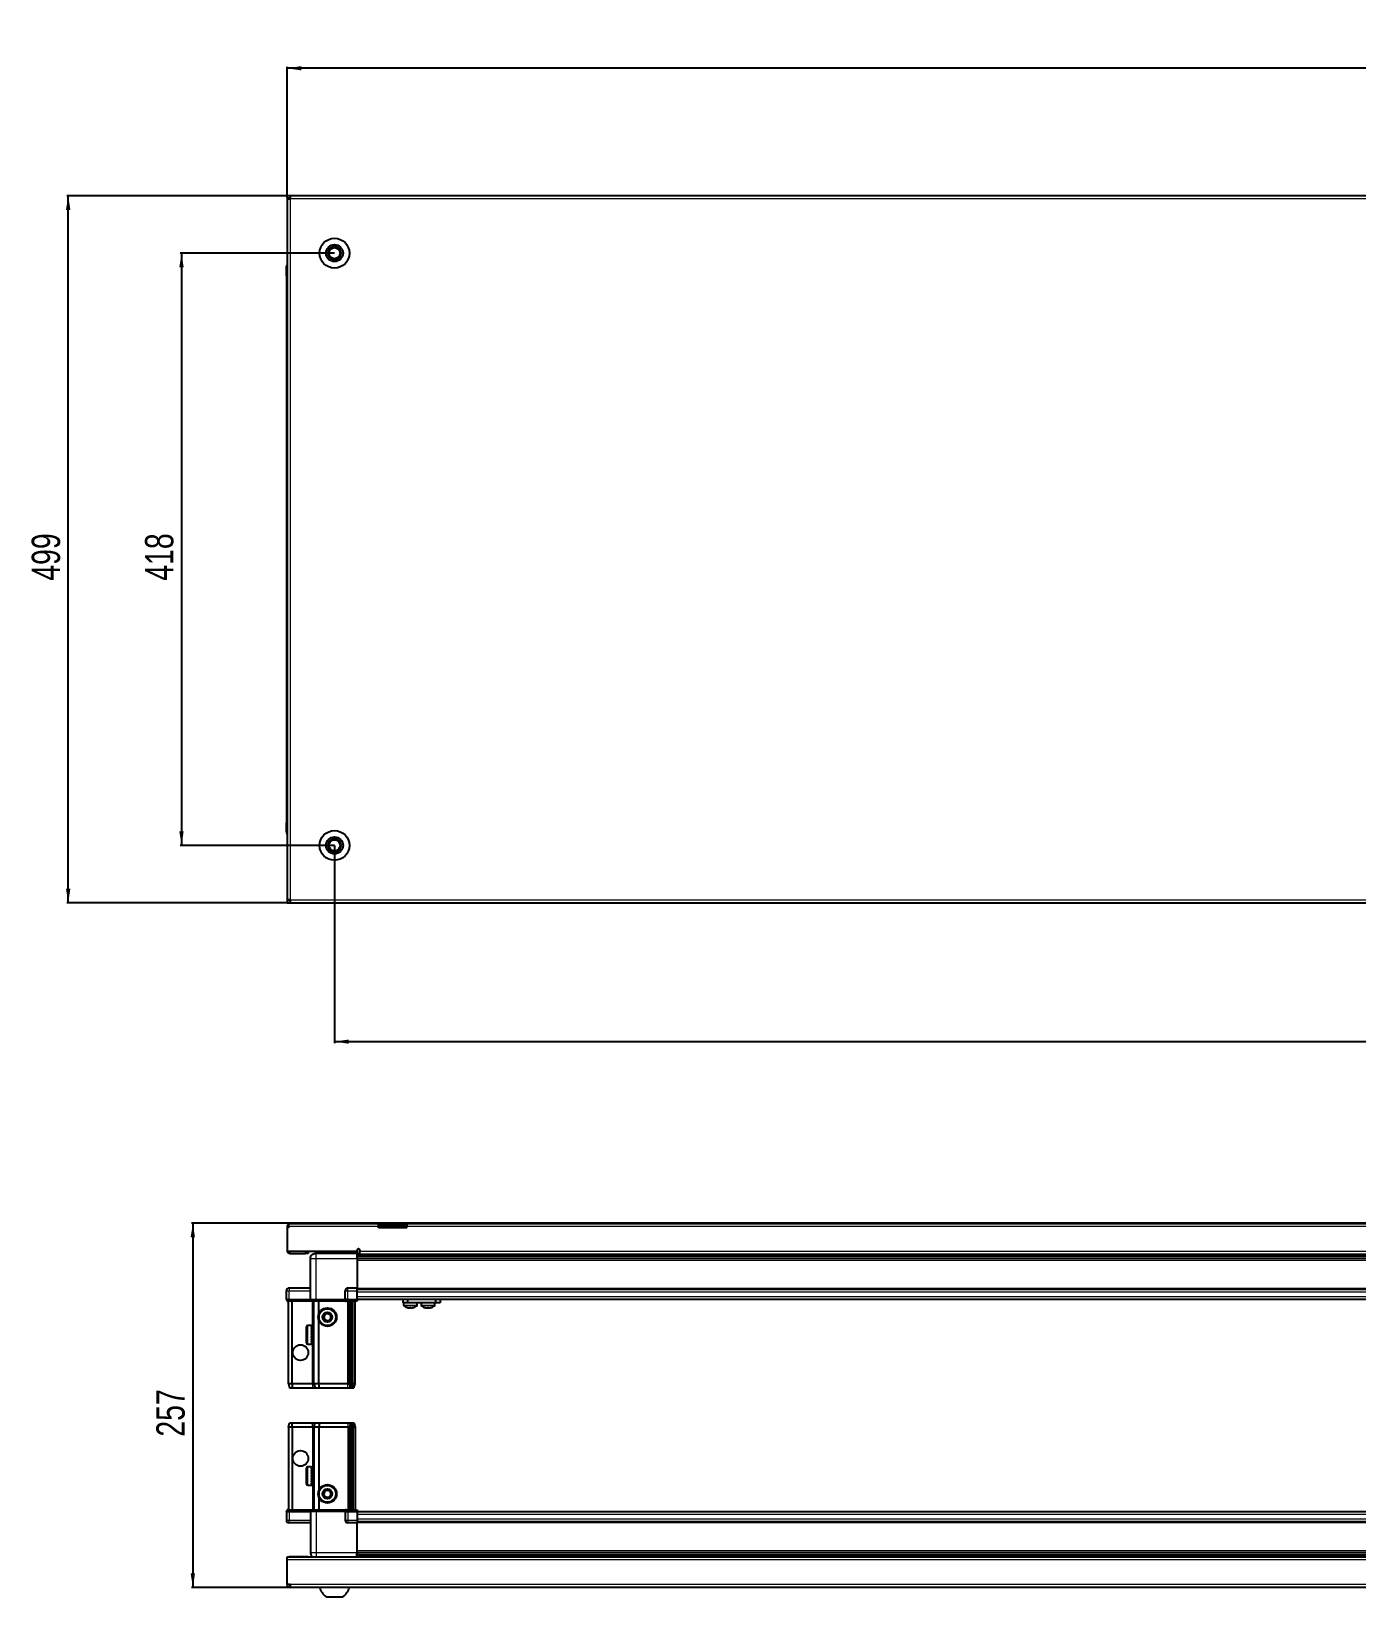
# Model space of a CAD drawing. Header units: millimetres. Extents: x 1132 to 5319, y 708 to 1883.
# Drawn here: x 1132 to 2068, y 708 to 1813 of the extents above; entities that cross this region are included whole.
import ezdxf

# ---------------------------------------------------------------- set-up
doc = ezdxf.new("R2010")
doc.units = ezdxf.units.MM
doc.layers.add('FORMAT', color=7, linetype='Continuous')
doc.styles.add('SLDTEXTSTYLE0', font='TXT', dxfattribs={"width": 0.75})
doc.dimstyles.new('SLDDIMSTYLE0', dxfattribs={"dimtxt": 20, "dimasz": 10, "dimexe": 0, "dimexo": 0.0625, "dimgap": 5, "dimtad": 2, "dimdec": 1, "dimrnd": 1e-09, "dimzin": 12, "dimdsep": 46, "dimtxsty": 'SLDTEXTSTYLE0', "dimsah": 1, "dimcen": 0.09, "dimadec": 0, "dimazin": 3, "dimtfac": 1, "dimtofl": 0, "dimtmove": 0, "dimatfit": 3, "dimfxl": 0, "dimfrac": 2, "dimtolj": 1, "dimtzin": 12, "dimarcsym": 0})

# ---------------------------------------------------------------- blocks, each defined once
blk = doc.blocks.new('_D')
at = {"layer": 'FORMAT'}
for p, q in [((1313, 1696.6), (1157.5, 1696.6)), ((1158.5, 1197.6), (1158.5, 1696.6)), ((1313, 1197.6), (1157.5, 1197.6))]:
    blk.add_line(p, q, dxfattribs=at)
for points in [[(1158.5, 1696.6), (1156.9, 1686.6), (1160, 1686.6)], [(1158.5, 1197.6), (1160, 1207.6), (1156.9, 1207.6)]]:
    blk.add_solid(points, dxfattribs=at)
at = {"layer": 'FORMAT', "insert": (1132.7, 1424.9), "char_height": 20, "attachment_point": 1, "rotation": 90, "style": 'SLDTEXTSTYLE0'}
blk.add_mtext('499', dxfattribs=at)
blk = doc.blocks.new('_D_1')
at = {"layer": 'FORMAT'}
for p, q in [((1313, 1696.6), (1313, 1787.6)), ((2912, 1786.6), (1313, 1786.6)), ((2912, 1696.6), (2912, 1787.6))]:
    blk.add_line(p, q, dxfattribs=at)
for points in [[(1313, 1786.6), (1323, 1785.1), (1323, 1788.1)], [(2912, 1786.6), (2902, 1788.1), (2902, 1785.1)]]:
    blk.add_solid(points, dxfattribs=at)
at = {"layer": 'FORMAT', "insert": (2082.9, 1812.4), "char_height": 20, "attachment_point": 1, "style": 'SLDTEXTSTYLE0'}
blk.add_mtext('1599', dxfattribs=at)
blk = doc.blocks.new('_D_2')
at = {"layer": 'FORMAT'}
for p, q in [((1346.5, 1238.1), (1346.5, 1098.6)), ((2878.5, 1238.1), (2878.5, 1098.6)), ((1346.5, 1099.6), (2878.5, 1099.6))]:
    blk.add_line(p, q, dxfattribs=at)
for points in [[(1346.5, 1099.6), (1356.5, 1098.1), (1356.5, 1101.1)], [(2878.5, 1099.6), (2868.5, 1101.1), (2868.5, 1098.1)]]:
    blk.add_solid(points, dxfattribs=at)
at = {"layer": 'FORMAT', "insert": (2082.9, 1125.4), "char_height": 20, "attachment_point": 1, "style": 'SLDTEXTSTYLE0'}
blk.add_mtext('1532', dxfattribs=at)
blk = doc.blocks.new('_D_4')
at = {"layer": 'FORMAT'}
for p, q in [((1346.5, 1656.1), (1237.5, 1656.1)), ((1238.5, 1656.1), (1238.5, 1238.1)), ((1346.5, 1238.1), (1237.5, 1238.1))]:
    blk.add_line(p, q, dxfattribs=at)
for points in [[(1238.5, 1656.1), (1236.9, 1646.1), (1240, 1646.1)], [(1238.5, 1238.1), (1240, 1248.1), (1236.9, 1248.1)]]:
    blk.add_solid(points, dxfattribs=at)
at = {"layer": 'FORMAT', "insert": (1212.7, 1424.9), "char_height": 20, "attachment_point": 1, "rotation": 90, "style": 'SLDTEXTSTYLE0'}
blk.add_mtext('418', dxfattribs=at)
blk = doc.blocks.new('_D_9')
at = {"layer": 'FORMAT'}
for p, q in [((2106.7, 971.4), (1245.5, 971.4)), ((1246.5, 971.4), (1246.5, 714.4)), ((1315.1, 714.4), (1245.5, 714.4))]:
    blk.add_line(p, q, dxfattribs=at)
for points in [[(1246.5, 971.4), (1244.9, 961.4), (1248, 961.4)], [(1246.5, 714.4), (1248, 724.4), (1244.9, 724.4)]]:
    blk.add_solid(points, dxfattribs=at)
at = {"layer": 'FORMAT', "insert": (1220.7, 820.8), "char_height": 20, "attachment_point": 1, "rotation": 90, "style": 'SLDTEXTSTYLE0'}
blk.add_mtext('257', dxfattribs=at)

msp = doc.modelspace()

# ---------------------------------------------------------------- linework, layer by layer
at = {"color": 7, "linetype": 'Continuous', "lineweight": 25}
for p, q in [((1312.99, 1695.1), (1312.99, 1696.6)), ((1315.09, 1696.6), (1312.99, 1696.6)), ((1312.99, 1695.1), (1315.09, 1695.1)), ((1312.99, 1695.1), (1312.99, 1694.5)), ((1312.99, 1694.5), (1312.99, 1199.7)), ((1312.99, 1694.5), (1315.09, 1694.5)), ((1315.09, 1696.6), (1315.09, 1694.5)), ((2909.89, 1696.6), (1315.09, 1696.6)), ((1312.49, 1646.6), (1312.49, 1640.1)), ((1312.49, 1640.1), (1312.49, 1646.6)), ((1312.49, 1640.1), (1312.49, 1640.1)), ((1312.99, 1640.1), (1312.49, 1640.1)), ((1312.64, 1640.1), (1312.64, 1254.1)), ((1312.49, 1254.1), (1312.49, 1254.1)), ((1312.49, 1247.6), (1312.49, 1254.1)), ((1312.49, 1254.1), (1312.49, 1254.1)), ((1312.49, 1254.1), (1312.49, 1247.6)), ((1312.99, 1254.1), (1312.49, 1254.1)), ((1312.99, 1246.28), (1312.99, 1246.28)), ((1315.09, 1199.7), (1312.99, 1199.7)), ((1312.99, 1199.7), (1312.99, 1199.1)), ((1312.99, 1199.1), (1312.99, 1197.6)), ((1315.09, 1199.1), (1312.99, 1199.1)), ((1312.99, 1197.6), (1315.09, 1197.6)), ((1315.09, 1199.7), (1315.09, 1197.6)), ((1315.09, 1197.6), (2909.89, 1197.6)), ((1313.99, 969.04), (1312.99, 969.04)), ((1312.99, 969.04), (1312.99, 968.14)), ((1312.99, 968.14), (1312.99, 951.64)), ((1313.99, 968.14), (1312.99, 968.14)), ((1313.99, 969.04), (1313.99, 968.14)), ((1314.59, 971.14), (1377.49, 971.14)), ((1377.49, 969.04), (1377.49, 971.14)), ((1377.49, 971.14), (1387.49, 971.14)), ((1387.49, 969.64), (1377.49, 969.64)), ((1377.49, 968.14), (1377.49, 969.04)), ((1397.49, 968.14), (1377.49, 968.14)), ((1387.49, 971.14), (1397.49, 971.14)), ((1397.49, 969.64), (1387.49, 969.64)), ((1397.49, 971.14), (1397.49, 969.04)), ((1397.49, 971.14), (2827.49, 971.14)), ((1397.49, 968.14), (1397.49, 969.04)), ((1312.99, 951.64), (1362.49, 951.64)), ((1327.99, 951.64), (1327.99, 950.14)), ((1333.24, 951.64), (1333.24, 950.14)), ((1359.74, 950.14), (1359.74, 951.64)), ((1362.49, 951.64), (1362.49, 952.49)), ((1362.49, 951.64), (1362.49, 950.14)), ((1364.49, 952.49), (1364.49, 951.74)), ((1364.49, 949.64), (1364.49, 951.74)), ((1315.09, 950.14), (1325.99, 950.14)), ((1327.99, 950.14), (1325.99, 950.14)), ((1329.49, 917.64), (1329.49, 946.64)), ((1362.49, 950.14), (1333.49, 950.14)), ((1362.34, 950.14), (1362.34, 946.64)), ((1362.49, 949.49), (1386.37, 949.49)), ((2862.49, 947.7), (1362.49, 947.7)), ((2862.49, 947.66), (1362.49, 947.66)), ((1362.49, 946.64), (1362.49, 925.64)), ((1364.49, 949.64), (2099.99, 949.64)), ((1380.99, 949.64), (1380.99, 949.49)), ((1381.15, 949.64), (1381.15, 949.49)), ((1381.36, 949.64), (1381.36, 949.49)), ((1381.91, 949.64), (1381.91, 949.49)), ((1382.32, 949.64), (1382.32, 949.49)), ((1383.21, 949.64), (1383.21, 949.49)), ((1383.79, 949.64), (1383.79, 949.49)), ((1384.93, 949.64), (1384.93, 949.49)), ((1385.63, 949.64), (1385.63, 949.49)), ((1386.37, 949.49), (1386.91, 949.49)), ((1386.91, 949.64), (1386.91, 949.49)), ((1386.91, 949.49), (1387.64, 949.49)), ((1386.91, 949.49), (1386.91, 949.49)), ((1387.09, 949.64), (1387.09, 949.49)), ((1387.59, 949.64), (1387.59, 949.49)), ((1387.64, 949.64), (1387.64, 949.49)), ((1387.64, 949.49), (1388.61, 949.49)), ((1387.64, 949.49), (1387.64, 949.49)), ((1388.61, 949.49), (2836.37, 949.49)), ((1388.93, 949.64), (1388.93, 949.49)), ((1388.95, 949.64), (1388.95, 949.49)), ((1389.64, 949.64), (1389.64, 949.49)), ((1390.82, 949.64), (1390.82, 949.49)), ((1391.43, 949.64), (1391.43, 949.49)), ((1392.38, 949.64), (1392.38, 949.49)), ((1392.84, 949.64), (1392.84, 949.49)), ((1393.47, 949.64), (1393.47, 949.49)), ((1393.72, 949.64), (1393.72, 949.49)), ((1393.96, 949.64), (1393.96, 949.49)), ((1393.99, 949.64), (1393.99, 949.49)), ((1312.49, 917.64), (1312.49, 923.64)), ((1312.49, 917.64), (1312.49, 917.31)), ((1314.49, 917.64), (1312.49, 917.64)), ((1312.49, 917.64), (1312.49, 917.31)), ((1312.49, 917.64), (1312.49, 917.64)), ((1312.49, 917.31), (1312.99, 916.44)), ((1312.49, 917.31), (1312.99, 916.44)), ((1329.49, 925.64), (1314.49, 925.64)), ((1314.49, 917.64), (1329.29, 917.64)), ((1329.29, 917.64), (1329.49, 917.64)), ((1329.49, 917.64), (1329.49, 916.44)), ((1329.49, 917.64), (1333.49, 917.64)), ((1333.49, 917.64), (1353.79, 917.64)), ((1353.79, 917.64), (1353.99, 917.64)), ((1353.99, 917.64), (1353.99, 923.64)), ((1353.99, 917.64), (1353.99, 916.44)), ((1355.99, 917.64), (1353.99, 917.64)), ((1353.99, 917.64), (1355.99, 917.64)), ((1362.49, 925.64), (1355.99, 925.64)), ((1355.99, 917.64), (1362.49, 917.64)), ((1355.99, 917.31), (1362.49, 917.31)), ((1362.49, 923.64), (1362.49, 925.64)), ((1362.49, 924.99), (2102.49, 924.99)), ((1362.49, 917.64), (1362.49, 923.64)), ((1362.49, 917.79), (2102.49, 917.79)), ((1362.49, 917.64), (1362.49, 917.31)), ((1362.49, 917.31), (1362.49, 916.44)), ((1394.94, 915.29), (1394.94, 917.79)), ((1397.94, 917.79), (1397.94, 915.29)), ((1418.14, 915.29), (1418.14, 917.79)), ((1421.14, 917.79), (1421.14, 915.29)), ((1312.99, 916.44), (1314.49, 916.44)), ((1313.99, 858.14), (1313.99, 916.44)), ((1329.29, 916.44), (1314.49, 916.44)), ((1316.49, 858.14), (1316.49, 916.44)), ((1329.49, 916.44), (1329.29, 916.44)), ((1333.49, 916.44), (1329.49, 916.44)), ((1331.99, 858.14), (1331.99, 916.44)), ((1353.79, 916.44), (1333.49, 916.44)), ((1335.49, 907.64), (1335.49, 916.44)), ((1353.99, 916.44), (1353.79, 916.44)), ((1353.99, 916.44), (1354.67, 916.44)), ((1362.49, 916.44), (1354.67, 916.44)), ((1356.99, 858.14), (1356.99, 916.44)), ((1357.99, 858.14), (1357.99, 916.44)), ((1359.49, 858.14), (1359.49, 916.44)), ((1360.99, 858.14), (1360.99, 916.44)), ((1397.94, 915.29), (1394.94, 915.29)), ((1395.29, 915.29), (1395.29, 913.39)), ((1418.14, 915.29), (1397.94, 915.29)), ((1404.79, 913.39), (1404.79, 915.29)), ((1407.74, 915.29), (1407.74, 913.39)), ((1407.79, 915.29), (1407.79, 913.39)), ((1417.29, 913.39), (1417.29, 915.29)), ((1421.14, 915.29), (1418.14, 915.29)), ((1326.79, 886.94), (1326.79, 898.34)), ((1330.49, 899.14), (1327.59, 899.14)), ((1329.99, 899.05), (1330.49, 899.05)), ((1329.99, 899.05), (1329.99, 898.88)), ((1329.99, 898.88), (1330.49, 898.88)), ((1329.99, 898.39), (1330.49, 898.39)), ((1329.99, 898.39), (1329.99, 898.01)), ((1329.99, 898.01), (1330.49, 898.01)), ((1329.99, 897.18), (1330.49, 897.18)), ((1329.99, 897.18), (1329.99, 896.62)), ((1329.99, 896.62), (1330.49, 896.62)), ((1329.99, 895.52), (1330.49, 895.52)), ((1329.99, 895.52), (1329.99, 894.84)), ((1330.49, 899.05), (1330.49, 899.14)), ((1330.49, 898.88), (1330.49, 899.05)), ((1330.49, 898.39), (1330.49, 898.88)), ((1330.49, 898.01), (1330.49, 898.39)), ((1330.49, 897.18), (1330.49, 898.01)), ((1330.49, 896.62), (1330.49, 897.18)), ((1330.59, 897.04), (1330.49, 897.04)), ((1330.49, 895.52), (1330.49, 896.62)), ((1330.49, 894.84), (1330.49, 895.52)), ((1330.59, 895.53), (1330.59, 897.04)), ((1330.59, 888.24), (1330.59, 895.53)), ((1331.47, 895.95), (1330.99, 896.64)), ((1330.99, 888.64), (1330.99, 896.64)), ((1331.96, 896.64), (1331.47, 895.95)), ((1331.47, 889.33), (1331.47, 895.95)), ((1331.99, 896.64), (1331.96, 896.64)), ((1331.96, 888.64), (1331.96, 896.64)), ((1335.49, 858.14), (1335.49, 902.64)), ((1327.59, 886.14), (1330.49, 886.14)), ((1329.99, 894.84), (1330.49, 894.84)), ((1329.99, 893.58), (1330.49, 893.58)), ((1329.99, 893.58), (1329.99, 892.84)), ((1329.99, 893.27), (1330.49, 893.27)), ((1329.99, 892.84), (1330.49, 892.84)), ((1329.99, 891.54), (1330.49, 891.54)), ((1329.99, 891.54), (1329.99, 890.82)), ((1329.99, 891.41), (1330.49, 891.41)), ((1329.99, 890.82), (1330.49, 890.82)), ((1329.99, 889.62), (1330.49, 889.62)), ((1329.99, 889.62), (1329.99, 888.98)), ((1329.99, 888.98), (1330.49, 888.98)), ((1329.99, 887.99), (1330.49, 887.99)), ((1329.99, 887.99), (1329.99, 887.5)), ((1329.99, 887.5), (1330.49, 887.5)), ((1329.99, 886.81), (1330.49, 886.81)), ((1329.99, 886.81), (1329.99, 886.52)), ((1329.99, 886.52), (1330.49, 886.52)), ((1329.99, 886.21), (1330.49, 886.21)), ((1329.99, 886.21), (1329.99, 886.14)), ((1329.99, 886.14), (1330.49, 886.14)), ((1330.49, 893.58), (1330.49, 894.84)), ((1330.49, 893.27), (1330.49, 893.58)), ((1330.49, 891.54), (1330.49, 892.84)), ((1330.49, 890.82), (1330.49, 891.41)), ((1330.49, 889.62), (1330.49, 890.82)), ((1330.49, 888.98), (1330.49, 889.62)), ((1330.49, 887.99), (1330.49, 888.98)), ((1330.49, 888.24), (1330.59, 888.24)), ((1330.49, 887.5), (1330.49, 887.99)), ((1330.49, 886.81), (1330.49, 887.5)), ((1330.49, 886.52), (1330.49, 886.81)), ((1330.49, 886.21), (1330.49, 886.52)), ((1330.49, 886.14), (1330.49, 886.21)), ((1330.49, 886.14), (1330.49, 886.14)), ((1330.99, 888.64), (1331.47, 889.33)), ((1331.47, 889.33), (1331.96, 888.64)), ((1331.96, 888.64), (1331.99, 888.64)), ((1316.49, 858.14), (1313.99, 858.14)), ((1313.99, 858.14), (1314.79, 855.14)), ((1314.79, 855.14), (1316.64, 855.14)), ((1330.99, 858.14), (1316.49, 858.14)), ((1316.49, 858.14), (1316.64, 855.14)), ((1316.64, 855.14), (1330.99, 855.14)), ((1331.99, 858.14), (1330.99, 858.14)), ((1330.99, 855.14), (1332.79, 855.14)), ((1335.49, 858.14), (1331.99, 858.14)), ((1331.99, 858.14), (1332.79, 855.14)), ((1332.79, 855.14), (1335.82, 855.14)), ((1355.99, 858.14), (1335.49, 858.14)), ((1335.82, 855.14), (1335.49, 858.14)), ((1335.82, 855.14), (1355.99, 855.14)), ((1356.99, 858.14), (1355.99, 858.14)), ((1355.99, 855.14), (1357.79, 855.14)), ((1357.99, 858.14), (1356.99, 858.14)), ((1357.79, 855.14), (1356.99, 858.14)), ((1357.79, 855.14), (1358.53, 855.14)), ((1359.49, 858.14), (1357.99, 858.14)), ((1358.53, 855.14), (1357.99, 858.14)), ((1358.53, 855.14), (1359.03, 855.14)), ((1359.03, 855.14), (1359.49, 858.14)), ((1359.03, 855.14), (1360.18, 855.14)), ((1360.99, 858.14), (1359.49, 858.14)), ((1360.18, 855.14), (1360.99, 858.14)), ((1313.99, 827.44), (1314.79, 830.44)), ((1314.79, 830.44), (1316.64, 830.44)), ((1316.49, 827.44), (1316.64, 830.44)), ((1316.64, 830.44), (1330.99, 830.44)), ((1330.99, 830.44), (1332.79, 830.44)), ((1331.99, 827.44), (1332.79, 830.44)), ((1332.79, 830.44), (1335.82, 830.44)), ((1335.82, 830.44), (1335.49, 827.44)), ((1335.82, 830.44), (1355.99, 830.44)), ((1355.99, 830.44), (1357.79, 830.44)), ((1357.79, 830.44), (1356.99, 827.44)), ((1357.79, 830.44), (1358.53, 830.44)), ((1358.53, 830.44), (1357.99, 827.44)), ((1358.53, 830.44), (1359.03, 830.44)), ((1359.03, 830.44), (1360.18, 830.44)), ((1359.03, 830.44), (1359.49, 827.44)), ((1360.18, 830.44), (1360.99, 827.44)), ((1313.99, 827.44), (1313.99, 769.14)), ((1316.49, 827.44), (1313.99, 827.44)), ((1330.99, 827.44), (1316.49, 827.44)), ((1316.49, 827.44), (1316.49, 769.14)), ((1331.99, 827.44), (1330.99, 827.44)), ((1331.99, 827.44), (1331.99, 769.14)), ((1335.49, 827.44), (1331.99, 827.44)), ((1335.49, 827.44), (1335.49, 782.94)), ((1355.99, 827.44), (1335.49, 827.44)), ((1356.99, 827.44), (1355.99, 827.44)), ((1357.99, 827.44), (1356.99, 827.44)), ((1356.99, 827.44), (1356.99, 769.14)), ((1357.99, 827.44), (1357.99, 769.14)), ((1359.49, 827.44), (1357.99, 827.44)), ((1359.49, 827.44), (1359.49, 769.14)), ((1360.99, 827.44), (1359.49, 827.44)), ((1360.99, 827.44), (1360.99, 769.14)), ((1326.79, 787.24), (1326.79, 798.64)), ((1329.99, 799.44), (1327.59, 799.44)), ((1329.99, 799.44), (1329.99, 799.43)), ((1329.99, 799.43), (1330.49, 799.43)), ((1329.99, 799.25), (1330.49, 799.25)), ((1329.99, 799.25), (1329.99, 799.03)), ((1329.99, 799.03), (1330.49, 799.03)), ((1329.99, 798.45), (1330.49, 798.45)), ((1329.99, 798.45), (1329.99, 798.03)), ((1329.99, 798.03), (1330.49, 798.03)), ((1329.99, 797.12), (1330.49, 797.12)), ((1329.99, 797.12), (1329.99, 796.53)), ((1329.99, 796.53), (1330.49, 796.53)), ((1330.49, 799.25), (1330.49, 799.43)), ((1330.49, 799.03), (1330.49, 799.25)), ((1330.49, 798.45), (1330.49, 799.03)), ((1330.49, 798.03), (1330.49, 798.45)), ((1330.49, 797.12), (1330.49, 798.03)), ((1330.59, 797.34), (1330.49, 797.34)), ((1330.49, 796.53), (1330.49, 797.12)), ((1330.49, 795.38), (1330.49, 796.53)), ((1330.59, 788.54), (1330.59, 797.34)), ((1331.47, 796.25), (1330.99, 796.94)), ((1330.99, 788.94), (1330.99, 796.94)), ((1331.96, 796.94), (1331.47, 796.25)), ((1331.47, 789.63), (1331.47, 796.25)), ((1331.99, 796.94), (1331.96, 796.94)), ((1331.96, 788.94), (1331.96, 796.94)), ((1327.59, 786.44), (1329.99, 786.44)), ((1329.99, 795.38), (1330.49, 795.38)), ((1329.99, 795.38), (1329.99, 794.68)), ((1329.99, 794.68), (1330.49, 794.68)), ((1329.99, 793.39), (1330.49, 793.39)), ((1329.99, 793.39), (1329.99, 792.66)), ((1329.99, 793.25), (1330.49, 793.25)), ((1329.99, 792.75), (1330.49, 792.75)), ((1329.99, 792.66), (1330.49, 792.66)), ((1329.99, 791.37), (1330.49, 791.37)), ((1329.99, 791.37), (1329.99, 790.66)), ((1329.99, 790.66), (1330.49, 790.66)), ((1329.99, 789.5), (1330.49, 789.5)), ((1329.99, 789.5), (1329.99, 788.89)), ((1329.99, 788.89), (1330.49, 788.89)), ((1329.99, 787.96), (1330.49, 787.96)), ((1329.99, 787.96), (1329.99, 787.52)), ((1329.99, 787.52), (1330.49, 787.52)), ((1329.99, 786.91), (1330.49, 786.91)), ((1329.99, 786.91), (1329.99, 786.68)), ((1329.99, 786.68), (1330.49, 786.68)), ((1329.99, 786.46), (1330.49, 786.46)), ((1329.99, 786.46), (1329.99, 786.44)), ((1329.99, 786.45), (1330.49, 786.45)), ((1330.49, 794.68), (1330.49, 795.38)), ((1330.49, 793.39), (1330.49, 794.68)), ((1330.49, 793.25), (1330.49, 793.39)), ((1330.49, 792.66), (1330.49, 792.75)), ((1330.49, 791.37), (1330.49, 792.66)), ((1330.49, 790.66), (1330.49, 791.37)), ((1330.49, 789.5), (1330.49, 790.66)), ((1330.49, 788.89), (1330.49, 789.5)), ((1330.49, 787.96), (1330.49, 788.89)), ((1330.49, 788.54), (1330.59, 788.54)), ((1330.49, 787.52), (1330.49, 787.96)), ((1330.49, 786.91), (1330.49, 787.52)), ((1330.49, 786.68), (1330.49, 786.91)), ((1330.49, 786.46), (1330.49, 786.68)), ((1330.49, 786.45), (1330.49, 786.46)), ((1330.99, 788.94), (1331.47, 789.63)), ((1331.47, 789.63), (1331.96, 788.94)), ((1331.96, 788.94), (1331.99, 788.94)), ((1335.49, 777.94), (1335.49, 769.14)), ((1312.99, 769.14), (1312.49, 768.28)), ((1312.49, 767.94), (1312.49, 768.28)), ((1312.49, 767.94), (1314.49, 767.94)), ((1312.49, 767.94), (1312.49, 761.94)), ((1314.49, 769.14), (1312.99, 769.14)), ((1314.49, 769.14), (1329.29, 769.14)), ((1329.29, 767.94), (1314.49, 767.94)), ((1314.49, 767.94), (1329.29, 767.94)), ((1329.29, 769.14), (1329.49, 769.14)), ((1329.49, 767.94), (1329.29, 767.94)), ((1329.49, 767.94), (1329.49, 769.14)), ((1329.49, 769.14), (1333.49, 769.14)), ((1333.49, 767.94), (1329.49, 767.94)), ((1329.49, 767.94), (1329.49, 738.94)), ((1333.49, 769.14), (1353.79, 769.14)), ((1353.79, 767.94), (1333.49, 767.94)), ((1353.79, 769.14), (1353.99, 769.14)), ((1353.99, 767.94), (1353.79, 767.94)), ((1353.99, 767.94), (1353.99, 769.14)), ((1354.67, 769.14), (1353.99, 769.14)), ((1353.99, 767.94), (1355.99, 767.94)), ((1353.99, 767.94), (1353.99, 761.94)), ((1354.67, 769.14), (1362.49, 769.14)), ((1362.49, 768.28), (1355.99, 768.28)), ((1362.49, 767.94), (1355.99, 767.94)), ((1355.99, 767.94), (1362.49, 767.94)), ((1362.49, 769.14), (1362.49, 768.28)), ((1362.49, 768.28), (1362.49, 768.28)), ((1362.49, 767.94), (1362.49, 768.28)), ((1362.49, 767.94), (1362.49, 767.94)), ((1362.49, 767.94), (1362.49, 761.94)), ((2102.49, 767.79), (1362.49, 767.79)), ((1329.49, 759.94), (1314.49, 759.94)), ((1362.49, 759.94), (1355.99, 759.94)), ((1362.49, 761.94), (1362.49, 759.94)), ((2102.49, 760.59), (1362.49, 760.59)), ((1362.49, 738.94), (1362.49, 759.94)), ((1312.99, 735.94), (2911.99, 735.94)), ((1312.99, 733.84), (1312.99, 735.94)), ((1312.99, 716.54), (1312.99, 733.84)), ((1327.99, 736.04), (1315.09, 736.04)), ((1327.99, 736.04), (1327.99, 735.94)), ((1362.34, 735.94), (1362.34, 738.94)), ((1362.49, 737.92), (2862.49, 737.92)), ((1362.49, 737.88), (2862.49, 737.88)), ((1386.37, 736.09), (1362.49, 736.09)), ((1380.99, 735.94), (1380.99, 736.09)), ((1381.03, 735.94), (1381.03, 736.09)), ((1381.3, 735.94), (1381.3, 736.09)), ((1381.56, 735.94), (1381.56, 736.09)), ((1382.21, 735.94), (1382.21, 736.09)), ((1382.67, 735.94), (1382.67, 736.09)), ((1383.64, 735.94), (1383.64, 736.09)), ((1384.26, 735.94), (1384.26, 736.09)), ((1385.45, 735.94), (1385.45, 736.09)), ((1386.11, 735.94), (1386.11, 736.09)), ((1386.16, 735.94), (1386.16, 736.09)), ((1387.45, 736.09), (1386.37, 736.09)), ((1388.19, 736.09), (1387.45, 736.09)), ((1387.45, 735.94), (1387.45, 736.09)), ((1387.45, 736.09), (1387.45, 736.09)), ((1387.47, 735.94), (1387.47, 736.09)), ((1387.96, 735.94), (1387.96, 736.09)), ((1388.19, 735.94), (1388.19, 736.09)), ((1388.61, 736.09), (1388.19, 736.09)), ((1388.19, 736.09), (1388.19, 736.09)), ((2836.37, 736.09), (1388.61, 736.09)), ((1389.46, 735.94), (1389.46, 736.09)), ((1390.15, 735.94), (1390.15, 736.09)), ((1391.28, 735.94), (1391.28, 736.09)), ((1391.86, 735.94), (1391.86, 736.09)), ((1392.73, 735.94), (1392.73, 736.09)), ((1393.13, 735.94), (1393.13, 736.09)), ((1393.66, 735.94), (1393.66, 736.09)), ((1393.85, 735.94), (1393.85, 736.09)), ((1393.99, 735.94), (1393.99, 736.09)), ((1315.09, 716.54), (1312.99, 716.54)), ((1315.09, 716.54), (1315.09, 714.44)), ((2909.89, 714.44), (1315.09, 714.44)), ((1340.49, 707.84), (1352.49, 707.84))]:
    msp.add_line(p, q, dxfattribs=at)
at = {"color": 8, "linetype": 'Continuous', "lineweight": 18}
for p, q in [((1315.09, 1694.5), (1315.09, 1199.7)), ((2909.89, 1694.5), (1315.09, 1694.5)), ((1312.99, 1646.6), (1312.49, 1646.6)), ((1312.99, 1247.6), (1312.49, 1247.6)), ((1315.09, 1199.7), (2909.89, 1199.7)), ((1377.49, 969.04), (1313.99, 969.04)), ((1387.49, 969.64), (1387.49, 971.14)), ((2827.49, 969.04), (1397.49, 969.04)), ((1315.09, 951.64), (1315.09, 950.14)), ((1325.99, 950.14), (1325.99, 951.64)), ((1364.49, 951.74), (2099.99, 951.74)), ((1333.49, 946.64), (1362.49, 946.64)), ((1333.49, 917.64), (1333.49, 946.64)), ((1362.49, 950.14), (1364.49, 950.14)), ((2862.49, 948.91), (1362.49, 948.91)), ((1362.49, 946.46), (2862.49, 946.46)), ((2862.49, 945.04), (1362.49, 945.04)), ((1312.49, 923.64), (1314.49, 923.64)), ((1314.49, 925.64), (1314.49, 923.64)), ((1314.49, 923.64), (1329.49, 923.64)), ((1314.49, 917.64), (1314.49, 923.64)), ((1314.49, 917.64), (1314.49, 916.44)), ((1329.29, 916.44), (1329.29, 917.64)), ((1333.49, 917.64), (1333.49, 916.44)), ((1353.79, 916.44), (1353.79, 917.64)), ((1353.99, 923.64), (1355.99, 923.64)), ((1355.99, 923.64), (1355.99, 925.64)), ((1355.99, 923.64), (1362.49, 923.64)), ((1355.99, 917.64), (1355.99, 923.64)), ((1355.99, 917.64), (1355.99, 917.31)), ((1362.49, 925.64), (2102.49, 925.64)), ((1362.49, 922.99), (2102.49, 922.99)), ((1362.49, 919.79), (2102.49, 919.79)), ((1330.99, 896.64), (1330.99, 916.44)), ((1355.99, 858.14), (1355.99, 916.44)), ((1404.79, 913.39), (1395.29, 913.39)), ((1404.59, 913.02), (1395.48, 913.02)), ((1407.79, 913.39), (1407.74, 913.39)), ((1417.29, 913.39), (1407.79, 913.39)), ((1407.98, 913.02), (1407.93, 913.02)), ((1417.09, 913.02), (1407.98, 913.02)), ((1327.59, 886.14), (1327.59, 899.14)), ((1330.99, 858.14), (1330.99, 888.64)), ((1330.99, 858.14), (1330.99, 855.14)), ((1355.99, 855.14), (1355.99, 858.14)), ((1330.99, 827.44), (1330.99, 830.44)), ((1355.99, 830.44), (1355.99, 827.44)), ((1330.99, 827.44), (1330.99, 796.94)), ((1355.99, 827.44), (1355.99, 769.14)), ((1327.59, 786.44), (1327.59, 799.44)), ((1330.99, 788.94), (1330.99, 769.14)), ((1314.49, 767.94), (1314.49, 769.14)), ((1314.49, 767.94), (1314.49, 761.94)), ((1329.29, 767.94), (1329.29, 769.14)), ((1333.49, 767.94), (1333.49, 769.14)), ((1333.49, 767.94), (1333.49, 738.94)), ((1353.79, 767.94), (1353.79, 769.14)), ((1355.99, 767.94), (1355.99, 768.28)), ((1355.99, 767.94), (1355.99, 761.94)), ((1362.49, 767.94), (1362.49, 768.28)), ((2102.49, 765.79), (1362.49, 765.79)), ((2102.49, 762.59), (1362.49, 762.59)), ((1312.49, 761.94), (1314.49, 761.94)), ((1314.49, 761.94), (1329.49, 761.94)), ((1314.49, 759.94), (1314.49, 761.94)), ((1353.99, 761.94), (1355.99, 761.94)), ((1355.99, 761.94), (1362.49, 761.94)), ((1355.99, 761.94), (1355.99, 759.94)), ((2102.49, 759.94), (1362.49, 759.94)), ((1362.49, 740.54), (2862.49, 740.54)), ((2911.99, 733.84), (1312.99, 733.84)), ((1315.09, 735.94), (1315.09, 736.04)), ((1333.49, 738.94), (1362.49, 738.94)), ((2862.49, 739.12), (1362.49, 739.12)), ((1362.49, 736.68), (2862.49, 736.68)), ((2909.89, 716.54), (1315.09, 716.54))]:
    msp.add_line(p, q, dxfattribs=at)
at = {"color": 7, "linetype": 'Continuous', "lineweight": 25, "flags": 128}
msp.add_lwpolyline([(1315.09, 736.04), (1314.68, 736), (1314.45, 735.94)], dxfattribs=at)
at = {"color": 7, "linetype": 'Continuous', "lineweight": 25}
for centre, radius in [((1346.49, 1656.1), 10.5), ((1346.49, 1656.1), 6), ((1346.49, 1656.1), 3.9), ((1346.49, 1238.1), 10.5), ((1346.49, 1238.1), 6), ((1346.49, 1238.1), 3.9), ((1341.49, 905.14), 6.5), ((1341.49, 905.14), 3.46), ((1322.49, 880.14), 5.5), ((1322.49, 805.44), 5.5), ((1341.49, 780.44), 6.5), ((1341.49, 780.44), 3.46)]:
    msp.add_circle(centre, radius, dxfattribs=at)
at = {"color": 8, "linetype": 'Continuous', "lineweight": 18}
for centre in [(1341.49, 905.14), (1341.49, 780.44)]:
    msp.add_circle(centre, 5.7, dxfattribs=at)
at = {"color": 7, "linetype": 'Continuous', "lineweight": 25}
for centre, radius, start, end in [((1346.49, 1656.1), 4.62, 120, 180), ((1346.49, 1656.1), 4.62, 60, 120), ((1346.49, 1656.1), 4.62, 360, 60), ((1314.49, 1646.6), 2, 138.57492, 180), ((1314.49, 1646.6), 2, 138.59038, 180), ((1346.49, 1656.1), 4.62, 180, 240), ((1346.49, 1656.1), 4.62, 240, 300), ((1346.49, 1656.1), 4.62, 300, 360), ((1314.49, 1247.6), 2, 180, 221.39416), ((1346.49, 1238.1), 4.62, 120, 180), ((1346.49, 1238.1), 4.62, 180, 240), ((1346.49, 1238.1), 4.62, 60, 120), ((1346.49, 1238.1), 4.62, 0, 60), ((1346.49, 1238.1), 4.62, 300, 0), ((1346.49, 1238.1), 4.62, 240, 300), ((1315.09, 952.24), 2.1, 196.60155, 270), ((1363.49, 952.49), 1, 0, 180), ((1314.49, 923.64), 2, 90, 180), ((1355.99, 923.64), 2, 90, 180), ((1341.49, 905.14), 2.5, 134.92207, 194.92207), ((1341.49, 905.14), 2.5, 74.92207, 134.92207), ((1341.49, 905.14), 2.5, 14.92207, 74.92207), ((1395.74, 913.39), 0.45, 180, 235.28209), ((1400.04, 919.59), 8, 235.28209, 258.9392), ((1400.04, 919.59), 8, 281.00757, 304.71791), ((1404.34, 913.39), 0.45, 304.71791, 0), ((1408.19, 913.39), 0.45, 180, 235.28209), ((1408.24, 913.39), 0.45, 180, 235.28209), ((1412.49, 919.59), 8, 235.28209, 256.54113), ((1412.54, 919.59), 8, 235.28209, 259.06255), ((1412.54, 919.59), 8, 280.87532, 304.71791), ((1416.84, 913.39), 0.45, 304.71791, 0), ((1327.59, 898.34), 0.8, 90, 180), ((1330.99, 897.04), 0.4, 180, 270), ((1341.49, 905.14), 2.5, 194.92207, 254.92207), ((1341.49, 905.14), 2.5, 254.92207, 314.92207), ((1341.49, 905.14), 2.5, 314.92207, 14.92207), ((1327.59, 886.94), 0.8, 180, 270), ((1330.99, 888.24), 0.4, 90, 180), ((1327.59, 798.64), 0.8, 90, 180), ((1330.99, 797.34), 0.4, 180, 270), ((1327.59, 787.24), 0.8, 180, 270), ((1330.99, 788.54), 0.4, 90, 180), ((1341.49, 780.44), 2.5, 147.37605, 207.37605), ((1341.49, 780.44), 2.5, 207.37605, 267.37605), ((1341.49, 780.44), 2.5, 87.37605, 147.37605), ((1341.49, 780.44), 2.5, 267.37605, 327.37605), ((1341.49, 780.44), 2.5, 27.37605, 87.37605), ((1341.49, 780.44), 2.5, 327.37605, 27.37605), ((1314.49, 761.94), 2, 180, 270), ((1355.99, 761.94), 2, 180, 270), ((1315.09, 716.54), 2.1, 180, 270), ((1315.09, 716.54), 0.6, 180, 270), ((1347.51, 717.46), 11.91, 194.70035, 233.8734), ((1345.46, 717.46), 11.91, 306.1266, 345.29965)]:
    msp.add_arc(centre, radius, start, end, dxfattribs=at)
for centre, start_param, end_param in [((1355.99, 913.84), 0, 0.7227342), ((1355.99, 771.74), 2.4188584, 3.1415927)]:
    msp.add_ellipse(centre, major_axis=(0, 3.46), ratio=0.5773503, start_param=start_param, end_param=end_param, dxfattribs=at)
for points, knots in [([(1341.87, 1656.1), (1342.2, 1656.68), (1342.77, 1657.66), (1343.59, 1659.08), (1344, 1659.79), (1344.18, 1660.1)], [0, 0, 0, 0, 0.4391308, 0.7513783, 1, 1, 1, 1]), ([(1344.18, 1660.1), (1344.38, 1660.1), (1345.08, 1660.1), (1346.39, 1660.1), (1347.78, 1660.1), (1348.53, 1660.1), (1348.8, 1660.1)], [0, 0, 0, 0, 0.1393293, 0.4852696, 0.8163565, 1, 1, 1, 1]), ([(1348.8, 1660.1), (1349.13, 1659.53), (1349.69, 1658.55), (1350.52, 1657.13), (1350.93, 1656.42), (1351.11, 1656.1)], [0, 0, 0, 0, 0.4391308, 0.7513783, 1, 1, 1, 1]), ([(1344.18, 1652.1), (1343.85, 1652.68), (1343.28, 1653.66), (1342.46, 1655.08), (1342.05, 1655.79), (1341.87, 1656.1)], [0, 0, 0, 0, 0.4391308, 0.7513783, 1, 1, 1, 1]), ([(1348.8, 1652.1), (1348.53, 1652.1), (1347.78, 1652.1), (1346.39, 1652.1), (1345.08, 1652.1), (1344.38, 1652.1), (1344.18, 1652.1)], [0, 0, 0, 0, 0.1836435, 0.5147304, 0.8606707, 1, 1, 1, 1]), ([(1351.11, 1656.1), (1350.78, 1655.53), (1350.21, 1654.55), (1349.39, 1653.13), (1348.98, 1652.42), (1348.8, 1652.1)], [0, 0, 0, 0, 0.4391308, 0.7513783, 1, 1, 1, 1]), ([(1341.87, 1238.1), (1342.2, 1238.68), (1342.77, 1239.66), (1343.59, 1241.08), (1344, 1241.79), (1344.18, 1242.1)], [0, 0, 0, 0, 0.4391308, 0.7513783, 1, 1, 1, 1]), ([(1344.18, 1234.1), (1343.85, 1234.68), (1343.28, 1235.66), (1342.46, 1237.08), (1342.05, 1237.79), (1341.87, 1238.1)], [0, 0, 0, 0, 0.4391308, 0.7513783, 1, 1, 1, 1]), ([(1344.18, 1242.1), (1344.38, 1242.1), (1345.08, 1242.1), (1346.39, 1242.1), (1347.78, 1242.1), (1348.53, 1242.1), (1348.8, 1242.1)], [0, 0, 0, 0, 0.1393293, 0.4852696, 0.8163565, 1, 1, 1, 1]), ([(1348.8, 1242.1), (1349.13, 1241.53), (1349.69, 1240.55), (1350.52, 1239.13), (1350.93, 1238.42), (1351.11, 1238.1)], [0, 0, 0, 0, 0.4391308, 0.7513783, 1, 1, 1, 1]), ([(1351.11, 1238.1), (1350.78, 1237.53), (1350.21, 1236.55), (1349.39, 1235.13), (1348.98, 1234.42), (1348.8, 1234.1)], [0, 0, 0, 0, 0.4391308, 0.7513783, 1, 1, 1, 1]), ([(1348.8, 1234.1), (1348.53, 1234.1), (1347.78, 1234.1), (1346.39, 1234.1), (1345.08, 1234.1), (1344.38, 1234.1), (1344.18, 1234.1)], [0, 0, 0, 0, 0.1836435, 0.5147304, 0.8606707, 1, 1, 1, 1]), ([(1314.61, 971.05), (1314.52, 971.04), (1314.19, 971), (1313.7, 970.66), (1313.23, 970.11), (1313.02, 969.53), (1313, 969.17), (1312.99, 969.04)], [0, 0, 0, 0, 0.0979668, 0.3537447, 0.6095195, 0.8652942, 1, 1, 1, 1]), ([(1313.99, 969.04), (1314.03, 969.29), (1314.12, 969.79), (1314.26, 970.43), (1314.39, 970.89), (1314.5, 971.11), (1314.57, 971.13), (1314.59, 971.14)], [0, 0, 0, 0, 0.2302553, 0.4485219, 0.6667858, 0.8850496, 1, 1, 1, 1]), ([(1329.49, 946.64), (1329.54, 947.08), (1329.61, 947.76), (1330.04, 948.57), (1330.5, 949.13), (1331.06, 949.59), (1331.87, 950.02), (1332.55, 950.09), (1332.99, 950.14)], [0, 0, 0, 0, 0.2394568, 0.3683607, 0.5, 0.6316393, 0.7605432, 1, 1, 1, 1]), ([(1333.49, 950.14), (1333.42, 950.14), (1333.29, 950.14), (1333.13, 950.14), (1333.01, 950.14), (1333, 950.14), (1332.99, 950.14)], [0, 0, 0, 0, 0.2493943, 0.50033348, 0.75016674, 1, 1, 1, 1]), ([(1362.49, 946.64), (1362.49, 947.03), (1362.49, 947.82), (1362.49, 948.87), (1362.49, 949.66), (1362.49, 950.08), (1362.49, 950.12), (1362.49, 950.14)], [0, 0, 0, 0, 0.2146939, 0.4293877, 0.6440816, 0.8587754, 1, 1, 1, 1]), ([(1338.7, 905.89), (1339.07, 906.26), (1339.75, 906.94), (1340.43, 907.62), (1340.75, 907.93)], [0, 0, 0, 0, 0.5346859, 1, 1, 1, 1]), ([(1340.75, 907.93), (1341.24, 907.8), (1342.17, 907.55), (1343.1, 907.3), (1343.53, 907.18)], [0, 0, 0, 0, 0.5346859, 1, 1, 1, 1]), ([(1343.53, 907.18), (1343.56, 907.06), (1343.72, 906.48), (1343.98, 905.52), (1344.19, 904.72), (1344.28, 904.39)], [0, 0, 0, 0, 0.13312467, 0.63709944, 1, 1, 1, 1]), ([(1398.54, 911.74), (1398.54, 911.74), (1398.54, 911.73), (1398.4, 911.76), (1398.22, 911.82), (1398.07, 911.87), (1398, 911.9), (1397.99, 911.91), (1397.99, 911.91), (1398, 911.91), (1398.02, 911.91), (1398.09, 911.9), (1398.38, 911.83), (1398.76, 911.76), (1399.17, 911.73), (1399.45, 911.75), (1399.6, 911.82), (1399.71, 911.89), (1399.78, 911.91), (1399.8, 911.91), (1399.83, 911.91), (1399.85, 911.91), (1399.89, 911.91), (1399.99, 911.88), (1400.15, 911.81), (1400.37, 911.75), (1400.67, 911.73), (1401.01, 911.75), (1401.32, 911.8), (1401.56, 911.85), (1401.68, 911.88), (1401.76, 911.89), (1401.81, 911.91), (1401.85, 911.91), (1401.86, 911.91), (1401.87, 911.91), (1401.87, 911.91)], [0, 0, 0, 0, 0.0260981, 0.0798373, 0.1372046, 0.1783571, 0.1990393, 0.2033396, 0.2076895, 0.2107229, 0.2145438, 0.2214795, 0.2486016, 0.3557772, 0.404897, 0.4544227, 0.54605, 0.5914038, 0.5971187, 0.6013251, 0.6043817, 0.6074438, 0.6119905, 0.6242286, 0.6785193, 0.7597502, 0.8043048, 0.8490258, 0.923625, 0.9513598, 0.9687075, 0.9799959, 0.9911421, 0.9954732, 0.998845, 1, 1, 1, 1]), ([(1401.87, 911.91), (1401.88, 911.91), (1401.88, 911.91), (1401.89, 911.91), (1401.84, 911.87), (1401.7, 911.81), (1401.56, 911.75), (1401.51, 911.73), (1401.55, 911.74), (1401.57, 911.74)], [0, 0, 0, 0, 0.0151829, 0.0365363, 0.0956997, 0.3601423, 0.6752387, 0.8745348, 1, 1, 1, 1]), ([(1411.02, 911.74), (1411.03, 911.74), (1411.05, 911.73), (1410.91, 911.78), (1410.75, 911.84), (1410.63, 911.9), (1410.63, 911.91), (1410.63, 911.91), (1410.65, 911.91), (1410.67, 911.91), (1410.76, 911.89), (1411.1, 911.81), (1411.52, 911.74), (1411.96, 911.73), (1412.18, 911.76), (1412.35, 911.82), (1412.47, 911.87), (1412.55, 911.9), (1412.6, 911.91), (1412.62, 911.91), (1412.64, 911.91), (1412.67, 911.91), (1412.73, 911.9), (1412.86, 911.83), (1413.01, 911.76), (1413.32, 911.73), (1413.7, 911.75), (1414.09, 911.82), (1414.39, 911.89), (1414.5, 911.91), (1414.52, 911.91), (1414.53, 911.91), (1414.54, 911.91), (1414.54, 911.91), (1414.48, 911.88), (1414.3, 911.81), (1414.1, 911.75), (1414.06, 911.74), (1414.05, 911.74)], [0, 0, 0, 0, 0.0283629, 0.0806823, 0.1383562, 0.1672924, 0.1709175, 0.1737955, 0.1766977, 0.1800498, 0.1863992, 0.2130773, 0.319019, 0.3539804, 0.3992833, 0.4476446, 0.4823368, 0.4997721, 0.5033973, 0.5070643, 0.5096216, 0.5128427, 0.5186896, 0.5415539, 0.6319042, 0.6733129, 0.7150637, 0.7923067, 0.8305407, 0.8353583, 0.8389044, 0.8414812, 0.8440625, 0.8478955, 0.8582124, 0.9039802, 0.9724588, 1, 1, 1, 1]), ([(1339.44, 903.1), (1339.36, 903.44), (1339.14, 904.23), (1338.89, 905.19), (1338.73, 905.77), (1338.7, 905.89)], [0, 0, 0, 0, 0.36290056, 0.86687533, 1, 1, 1, 1]), ([(1342.23, 902.35), (1341.73, 902.49), (1340.8, 902.74), (1339.88, 902.99), (1339.44, 903.1)], [0, 0, 0, 0, 0.5346859, 1, 1, 1, 1]), ([(1344.28, 904.39), (1343.91, 904.03), (1343.23, 903.34), (1342.55, 902.67), (1342.23, 902.35)], [0, 0, 0, 0, 0.5346859, 1, 1, 1, 1]), ([(1338.6, 780.57), (1338.88, 781.01), (1339.4, 781.82), (1339.92, 782.63), (1340.16, 783)], [0, 0, 0, 0, 0.5346859, 1, 1, 1, 1]), ([(1339.93, 778.01), (1339.87, 778.12), (1339.6, 778.65), (1339.14, 779.54), (1338.76, 780.27), (1338.6, 780.57)], [0, 0, 0, 0, 0.1331247, 0.6370994, 1, 1, 1, 1]), ([(1342.82, 777.88), (1342.3, 777.9), (1341.34, 777.95), (1340.38, 777.99), (1339.93, 778.01)], [0, 0, 0, 0, 0.5346859, 1, 1, 1, 1]), ([(1340.16, 783), (1340.68, 782.98), (1341.64, 782.94), (1342.6, 782.89), (1343.04, 782.87)], [0, 0, 0, 0, 0.53468586, 1, 1, 1, 1]), ([(1344.37, 780.31), (1344.09, 779.87), (1343.57, 779.06), (1343.06, 778.25), (1342.82, 777.88)], [0, 0, 0, 0, 0.53468586, 1, 1, 1, 1]), ([(1343.04, 782.87), (1343.2, 782.57), (1343.58, 781.84), (1344.04, 780.95), (1344.31, 780.42), (1344.37, 780.31)], [0, 0, 0, 0, 0.36290056, 0.86687533, 1, 1, 1, 1]), ([(1329.49, 738.94), (1329.54, 738.5), (1329.61, 737.82), (1330.04, 737.01), (1330.5, 736.46), (1330.9, 736.09), (1331.16, 735.96), (1331.21, 735.94)], [0, 0, 0, 0, 0.3630185, 0.5584377, 0.7580039, 0.9575702, 1, 1, 1, 1]), ([(1362.49, 738.94), (1362.49, 738.55), (1362.49, 737.75), (1362.49, 736.74), (1362.49, 736.11), (1362.49, 735.95), (1362.49, 735.94)], [0, 0, 0, 0, 0.3255201, 0.6510403, 0.9765604, 1, 1, 1, 1])]:
    msp.add_open_spline(points, degree=3, knots=knots, dxfattribs=at)
at = {"color": 8, "linetype": 'Continuous', "lineweight": 18}
for points in [[(1329.49, 946.64), (1329.55, 946.64), (1329.67, 946.64), (1330.59, 946.64), (1331.92, 946.64), (1332.96, 946.64), (1333.49, 946.64)], [(1329.49, 738.94), (1329.55, 738.94), (1329.67, 738.94), (1330.59, 738.94), (1331.92, 738.94), (1332.96, 738.94), (1333.49, 738.94)]]:
    msp.add_open_spline(points, degree=3, dxfattribs=at)
for points, knots in [([(1333.49, 946.64), (1333.49, 947.08), (1333.49, 947.76), (1333.49, 948.57), (1333.49, 949.13), (1333.49, 949.59), (1333.49, 950.02), (1333.49, 950.09), (1333.49, 950.14)], [0, 0, 0, 0, 0.2394568, 0.3683607, 0.5, 0.6316393, 0.7605432, 1, 1, 1, 1]), ([(1333.49, 738.94), (1333.49, 738.5), (1333.49, 737.82), (1333.49, 737.01), (1333.49, 736.46), (1333.49, 736.09), (1333.49, 735.96), (1333.49, 735.94)], [0, 0, 0, 0, 0.36301846, 0.55843766, 0.75800394, 0.95757021, 1, 1, 1, 1])]:
    msp.add_open_spline(points, degree=3, knots=knots, dxfattribs=at)

# ---------------------------------------------------------------- dimensions: what is measured, and where the dimension line sits
at = {"layer": 'FORMAT'}
dim = msp.add_linear_dim(base=(1312.99, 1786.6), p1=(2911.99, 1696.6), p2=(1312.99, 1696.6), dimstyle='SLDDIMSTYLE0', dxfattribs=at)
dim.commit()
dim.dimension.update_dxf_attribs({"geometry": '_D_1', "text_midpoint": (2112.49, 1786.6), "dimtype": 160})
for base, p1, p2, angle, picture, middle in [((1158.49, 1696.6), (1312.99, 1197.6), (1312.99, 1696.6), 90, '_D', (1158.49, 1447.1)), ((1238.49, 1238.1), (1346.49, 1656.1), (1346.49, 1238.1), 90, '_D_4', (1238.49, 1447.1)), ((2878.49, 1099.6), (1346.49, 1238.1), (2878.49, 1238.1), 0, '_D_2', (2112.49, 1099.6)), ((1246.49, 714.44), (2106.7, 971.44), (1315.09, 714.44), 90, '_D_9', (1246.49, 842.94))]:
    dim = msp.add_linear_dim(base=base, p1=p1, p2=p2, angle=angle, dimstyle='SLDDIMSTYLE0', dxfattribs=at)
    dim.commit()
    dim.dimension.update_dxf_attribs({"geometry": picture, "text_midpoint": middle, "dimtype": 160})

doc.saveas('drawing.dxf')
